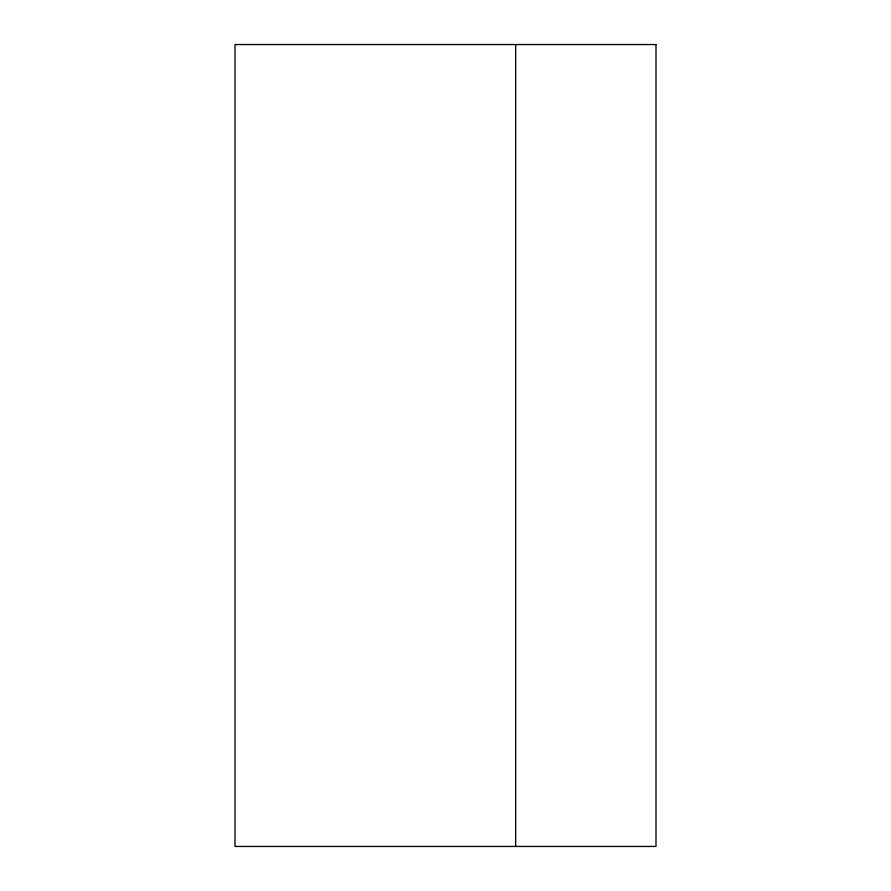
<?xml version="1.0" encoding="UTF-8"?>
<svg xmlns="http://www.w3.org/2000/svg" width="891" height="891" viewBox="0 0 891 891"><rect width="100%" height="100%" fill="white"/><g stroke="black" fill="none" stroke-linecap="round" stroke-linejoin="round"><path stroke-width="1.34" d="M515.666 44.55L515.666 846.45M655.999 44.55L235.001 44.55L235.001 846.45L655.999 846.45L655.999 44.55"/></g></svg>
